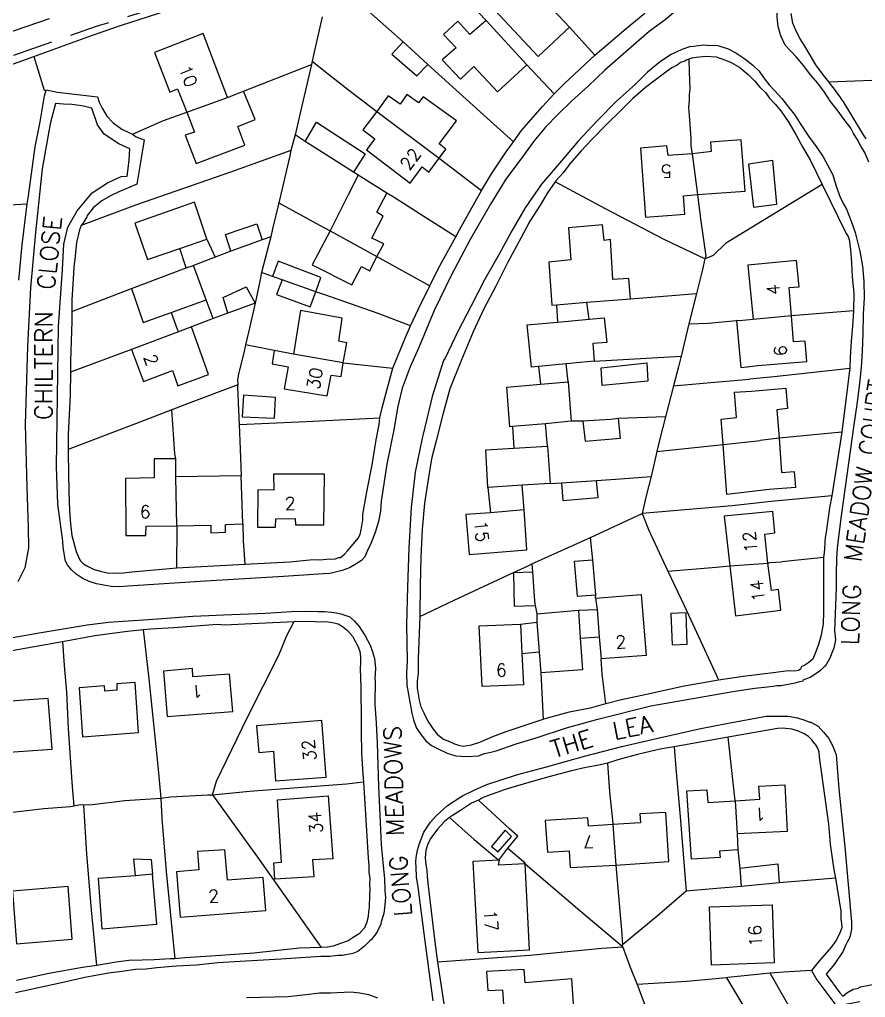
# Model space of a CAD drawing. Extents: x 441020 to 630336, y 432046 to 448236.
# Drawn here: x 628857 to 628990.7, y 447668.2 to 447822.7 of the extents above; entities that cross this region are included whole.
import ezdxf
from ezdxf.enums import TextEntityAlignment as Align

# ---------------------------------------------------------------- set-up
doc = ezdxf.new("R2010")
doc.units = 0
doc.linetypes.add('HIDDEN', pattern=[9.525, 6.35, -3.175])
for name, color, linetype in [('BUILDOUT', 8, 'CONTINUOUS'), ('BUILDTXT', 8, 'CONTINUOUS'), ('GENLINE', 8, 'CONTINUOUS'), ('GENPECK', 8, 'HIDDEN'), ('ROAD', 7, 'CONTINUOUS'), ('ROADTXT', 7, 'CONTINUOUS')]:
    doc.layers.add(name, color=color, linetype=linetype)
doc.styles.get("Standard").update_dxf_attribs({"font": 'simplex'})

msp = doc.modelspace()

# ---------------------------------------------------------------- linework, layer by layer
at = {"layer": 'BUILDOUT', "flags": 128}
for points in [[(628943.94, 447821.56), (628938.97, 447816.92), (628929.81, 447826.77), (628934.78, 447831.41), (628936.67, 447829.31), (628937.55, 447828.35), (628940.43, 447825.3), (628943.94, 447821.56)], [(628930.76, 447822.57), (628928.2, 447820.39), (628926.3, 447822.49), (628924.04, 447820.36), (628926.04, 447818.28), (628923.84, 447816.37), (628926.71, 447813.32), (628928.8, 447815.32), (628932.56, 447811.31), (628937.18, 447815.59)], [(628930.76, 447822.57), (628937.18, 447815.59)], [(628889.85, 447810.44), (628886.03, 447820.52), (628878.33, 447817.53), (628880.77, 447811.26), (628881.99, 447811.78), (628883.43, 447808.08), (628884.63, 447804.94), (628883.19, 447804.48), (628884.9, 447800.01), (628892.61, 447802.9), (628891.48, 447805.85), (628894.23, 447806.95), (628892.42, 447811.4)], [(628883.43, 447808.08), (628889.85, 447810.44), (628892.42, 447811.4)], [(628923.34, 447800.84), (628924.41, 447802.25), (628923.35, 447803.08), (628926.06, 447806.71), (628920.81, 447810.55), (628920.06, 447809.6), (628918.21, 447810.9), (628917.15, 447809.39), (628915.3, 447810.69), (628913.5, 447808.23), (628911.28, 447805.3), (628913.15, 447803.91), (628911.84, 447802.15), (628918.77, 447796.88), (628920.65, 447799.45), (628921.71, 447798.62), (628923.34, 447800.84)], [(628967.18, 447795.32), (628971.7, 447795.61), (628971.07, 447803.73), (628966.26, 447803.38), (628966.33, 447801.87), (628966.03, 447801.82)], [(628966.03, 447801.82), (628963.34, 447801.54), (628959.53, 447801.27), (628959.36, 447802.77), (628955.16, 447802.43), (628955.98, 447791.5), (628962.19, 447791.99), (628961.98, 447794.9), (628964.18, 447795.09), (628967.18, 447795.32)], [(628915.08, 447795.31), (628910.52, 447798.16), (628908.94, 447795.03), (628906.09, 447789.35), (628903.28, 447783.98)], [(628913.51, 447785.28), (628914.58, 447787.3), (628912.69, 447788.18), (628914.51, 447791.66), (628913.49, 447792.29), (628915.08, 447795.31)], [(628875.2, 447790.57), (628877.23, 447784.84), (628882.31, 447786.55), (628886.62, 447788.03), (628884.67, 447793.87), (628875.2, 447790.57)], [(628941.18, 447777.6), (628941.89, 447777.63), (628946.68, 447778.07), (628953.6, 447778.59), (628953.34, 447781.79), (628950.82, 447781.65), (628950.41, 447787.97), (628949.42, 447787.8), (628949.18, 447790.3), (628943.78, 447789.84), (628944.18, 447784.74), (628940.68, 447784.42), (628941.18, 447777.6)], [(628903.28, 447783.98), (628909.53, 447780.82), (628911.05, 447783.73), (628912.38, 447783.05), (628913.51, 447785.28)], [(628874.7, 447780.22), (628883.36, 447783.49), (628884.51, 447783.89)], [(628886.49, 447778.46), (628884.51, 447783.89)], [(628972.06, 447767.85), (628973.75, 447768.05), (628981.46, 447768.7), (628981.19, 447771.91), (628979.38, 447771.79), (628979.06, 447775.9), (628978.67, 447780.4), (628980.28, 447780.48), (628979.84, 447784.67), (628972.15, 447783.91)], [(628972.15, 447783.91), (628972.97, 447775.32)], [(628874.7, 447780.22), (628876.56, 447774.87), (628880.95, 447776.46), (628886.49, 447778.46)], [(628897.26, 447770.41), (628896.92, 447768.32), (628899.44, 447767.86), (628898.84, 447764.4), (628905.64, 447763.27), (628906.28, 447766.53), (628907.84, 447766.3), (628908.16, 447768.49), (628908.72, 447771.64), (628907.45, 447771.92), (628908.02, 447775.57), (628901.42, 447776.74), (628900.31, 447769.84), (628897.26, 447770.41)], [(628947.06, 447775.39), (628949.45, 447775.62), (628949.84, 447771.72), (628947.64, 447771.54), (628947.83, 447768.73), (628943.43, 447768.35), (628939.05, 447767.88), (628937.95, 447767.79), (628937.27, 447774.47), (628942.06, 447774.91), (628947.06, 447775.39)], [(628884.2, 447774.19), (628882.1, 447773.41), (628874.69, 447770.57)], [(628874.69, 447770.57), (628876.6, 447765.53), (628881.17, 447767.25), (628882, 447764.86), (628886.86, 447766.64), (628884.2, 447774.19)], [(628970.77, 447775.13), (628970.36, 447775.16), (628971.06, 447767.77), (628972.06, 447767.85)], [(628972.97, 447775.32), (628970.77, 447775.13)], [(628908.16, 447768.49), (628900.31, 447769.84)], [(628944.23, 447759.25), (628940.15, 447758.83), (628934.94, 447758.42), (628934.54, 447758.35), (628934.03, 447764.65), (628939.34, 447765.09), (628943.74, 447765.46), (628944.23, 447759.25)], [(628975.5, 447748.45), (628968.84, 447747.67), (628968.24, 447755.59), (628967.94, 447759.6), (628970.34, 447759.82), (628970.03, 447763.83), (628972.74, 447764.01)], [(628972.74, 447764.01), (628978.15, 447764.46), (628978.41, 447761.26), (628976.72, 447761.06), (628977.11, 447756.56), (628977.46, 447751.14), (628979.47, 447751.29), (628979.71, 447748.79), (628975.5, 447748.45)], [(628940.9, 447749.42), (628936.48, 447749.14), (628931.06, 447748.79), (628930.72, 447754.72), (628935.14, 447755), (628940.46, 447755.33), (628940.9, 447749.42)], [(628881.71, 447753.33), (628878.25, 447753.33), (628878.29, 447750.29), (628873.73, 447750.19), (628873.81, 447741.17), (628876.95, 447741.21), (628877, 447742.65), (628881.87, 447742.7), (628881.7, 447750.49), (628881.71, 447753.33)], [(628897.17, 447750.9), (628897.21, 447748.37), (628894.66, 447748.42), (628894.6, 447742.52), (628897.44, 447742.52), (628897.51, 447743.85), (628900.55, 447743.88), (628900.63, 447742.88), (628905.1, 447742.86), (628905.19, 447750.9), (628897.17, 447750.9)], [(628881.87, 447742.7), (628887.23, 447742.84), (628887.24, 447741.62), (628889.56, 447741.73), (628889.54, 447742.94), (628892.27, 447743.02), (628892.04, 447750.6), (628881.7, 447750.49)], [(628931.46, 447744.8), (628927.55, 447744.51), (628928.06, 447738.2), (628937.18, 447738.91), (628936.77, 447745.23), (628931.46, 447744.8)], [(628974.82, 447741.42), (628976.41, 447741.61), (628976.12, 447745.01), (628968.43, 447744.25), (628969.32, 447736.39), (628970.21, 447728.52), (628977.37, 447729.38), (628976.99, 447732.67), (628975.9, 447732.48), (628975.33, 447736.84), (628974.82, 447741.42)], [(628948.08, 447731.29), (628955.29, 447731.86), (628956.08, 447722.25), (628948.97, 447721.7)], [(628948.08, 447731.29), (628948.3, 447729.5), (628948.65, 447725.2), (628948.97, 447721.7)], [(628938.77, 447728.83), (628945.37, 447729.39)], [(628945.37, 447729.39), (628945.65, 447724.97), (628946.03, 447719.96), (628939.41, 447719.5)], [(628938.77, 447728.83), (628938.8, 447727.51), (628939.13, 447722.8), (628939.41, 447719.5)], [(628936.22, 447727.16), (628936.43, 447722.52), (628936.7, 447717.59), (628930.14, 447717.34), (628929.66, 447726.91), (628936.22, 447727.16)], [(628879.74, 447719.77), (628880.31, 447712.56), (628890.73, 447713.39), (628890.19, 447719.29), (628884.37, 447718.87), (628884.34, 447720.18), (628879.74, 447719.77)], [(628866.4, 447717.1), (628866.96, 447709.38), (628875.78, 447710.03), (628875.29, 447717.97), (628872.38, 447717.75), (628872.36, 447716.74), (628870.45, 447716.6), (628870.41, 447717.41), (628866.4, 447717.1)], [(628852.39, 447714.81), (628853, 447706.8), (628862.13, 447707.4), (628861.52, 447715.42), (628852.39, 447714.81)], [(628894.48, 447711.12), (628894.82, 447706.91), (628897.12, 447707.12), (628897.45, 447702.4), (628905.47, 447703.01), (628904.8, 447711.93), (628894.48, 447711.12)], [(628970.12, 447699.25), (628970.44, 447694.03), (628970.58, 447691.52), (628967.67, 447691.3), (628967.75, 447690.3), (628963.23, 447690.01), (628962.52, 447700.85), (628965.65, 447701), (628965.8, 447698.99), (628970.12, 447699.25), (628974.03, 447699.54), (628973.88, 447701.55), (628978, 447701.77), (628978.39, 447694.43), (628970.44, 447694.03)], [(628905.8, 447700.02), (628906.54, 447690.1), (628903.32, 447689.93), (628903.5, 447687.22), (628897.37, 447686.85), (628897.21, 447689.46), (628898.41, 447689.57), (628897.78, 447699.41), (628905.8, 447700.02)], [(628944.06, 447688.74), (628951.3, 447689.11), (628959.63, 447689.67), (628959.17, 447697.41), (628955.05, 447697.19), (628955.2, 447695.79), (628950.78, 447695.52), (628946.96, 447695.24), (628946.84, 447696.54), (628940.1, 447696.16), (628940.48, 447691.15), (628943.9, 447691.35), (628944.06, 447688.74)], [(628931.59, 447692.01), (628932.65, 447691.18), (628934.77, 447693.59), (628933.77, 447694.63), (628931.59, 447692.01)], [(628882.39, 447680.84), (628895.91, 447681.92), (628895.49, 447687.12), (628889.87, 447686.73), (628889.43, 447691.53), (628885.11, 447691.27), (628885.32, 447688.36), (628881.82, 447688.05), (628882.39, 447680.84)], [(628932.77, 447689.89), (628928.66, 447689.66), (628929.48, 447675.28), (628937.63, 447675.71), (628936.95, 447689.3), (628932.73, 447689.06), (628932.88, 447689.9), (628932.77, 447689.89)], [(628875.33, 447687.4), (628869.42, 447686.96), (628870.01, 447679.04), (628878.72, 447679.78), (628878.03, 447687.68), (628875.33, 447687.4)], [(628855.86, 447684.96), (628856.52, 447676.65), (628865.33, 447677.4), (628864.66, 447685.71), (628855.86, 447684.96)], [(628966.09, 447682.49), (628975.98, 447682.83), (628976.29, 447673.64), (628966.4, 447673.3), (628966.09, 447682.49)], [(628930.83, 447672.27), (628931.06, 447669.26), (628933.38, 447669.37), (628933.71, 447664.05), (628944.75, 447664.79), (628944.34, 447671.11), (628936.93, 447670.51), (628936.76, 447672.61), (628930.83, 447672.27)], [(628968.79, 447671.29), (628972.4, 447665.23), (628966.6, 447661.86), (628969.8, 447656.44), (628978.62, 447661.66), (628976.18, 447665.7), (628978.47, 447667.12), (628975.67, 447672)], [(628975.67, 447672), (628968.98, 447671.33)]]:
    msp.add_lwpolyline(points, dxfattribs=at)
at = {"layer": 'GENLINE', "flags": 128}
for points in [[(628854.29, 447815.09), (628859.25, 447816.89), (628868.51, 447820.26), (628873.09, 447821.88), (628878.86, 447823.72), (628895.26, 447829.17), (628905.19, 447832.76), (628916.41, 447837.6), (628926.61, 447841.95), (628936.59, 447846.97), (628937.1, 447846.35), (628951.93, 447854.36), (628956.31, 447856.56)], [(628916.41, 447837.6), (628930.76, 447822.57)], [(628935.07, 447803.43), (628930.95, 447807.17), (628921.53, 447815.65), (628920.8, 447816.33), (628917.64, 447819.23), (628906.31, 447829.3), (628905.19, 447832.76)], [(628856.9, 447781.53), (628857.43, 447787.11), (628858.2, 447793.64), (628858.38, 447794.9), (628859.45, 447802.6), (628860.27, 447806.6), (628860.96, 447810.69), (628861.2, 447811.65), (628862.99, 447811.25), (628869.32, 447810.55), (628869.57, 447809.68), (628870.04, 447808.75), (628870.78, 447807.46), (628871.78, 447806.41), (628873.17, 447805.44), (628874.39, 447804.85), (628874.84, 447804.62), (628875.42, 447804.22), (628876.72, 447803.74), (628876.22, 447800.81), (628875.53, 447796.72), (628875.15, 447796.55), (628872.7, 447795.51), (628871.39, 447794.87), (628870, 447794.11), (628868.66, 447793.06), (628867.67, 447791.77), (628867.61, 447791.56), (628866.98, 447790.53), (628866.74, 447790.18), (628866.45, 447789.52), (628865.99, 447787.51), (628865.77, 447785.34), (628865.57, 447783.58), (628865.49, 447781.74), (628865.26, 447778.45), (628865.28, 447776.62), (628865.25, 447775.09), (628865.05, 447768.76), (628865.06, 447767.03), (628864.98, 447763.46), (628864.68, 447757.12), (628864.69, 447754.78), (628864.7, 447754.17), (628864.76, 447748.09), (628864.89, 447745.07), (628865.05, 447743.06), (628865.28, 447741.17), (628865.93, 447738.65), (628866.27, 447737.9), (628866.59, 447737.24), (628867.09, 447736.72), (628867.76, 447736.33), (628868.77, 447735.8), (628869.94, 447735.5), (628870.9, 447735.27), (628872.02, 447735.26), (628873.43, 447735.31), (628874.73, 447735.44), (628880.72, 447735.99), (628881.82, 447736.09), (628891.68, 447736.62), (628892.59, 447736.68), (628899.73, 447737.03), (628903.43, 447737.38), (628904.45, 447737.36), (628905.55, 447737.46), (628906.96, 447737.5), (628907.44, 447737.69), (628907.73, 447737.74), (628908.35, 447738.26), (628908.87, 447738.76), (628910.04, 447740.18), (628910.54, 447740.78), (628910.85, 447741.34), (628911.02, 447742.08), (628911.25, 447743.65), (628911.29, 447744.57), (628911.94, 447748.34), (628912.76, 447752.34), (628913.37, 447756.31), (628913.86, 447758.74), (628913.98, 447759.77), (628914.31, 447761.35), (628915.16, 447764.55), (628916.03, 447767.65), (628917.94, 447772.36), (628918.81, 447774.34), (628920.06, 447777), (628921.85, 447780.67), (628923.2, 447783.35), (628925.96, 447788.41), (628926.57, 447789.53), (628929.04, 447793.93), (628930.04, 447795.73), (628931.61, 447798.35), (628933.94, 447801.81), (628935.07, 447803.43), (628936.38, 447805.19), (628939.67, 447809.02), (628941.55, 447810.98), (628943.1, 447812.57), (628947.98, 447817.1), (628952.92, 447821.33), (628955.84, 447823.77)], [(628990.85, 447803.89), (628990.43, 447804.52), (628988.42, 447807.82), (628987.4, 447809.57), (628986.32, 447811.11), (628984.98, 447812.9), (628984.09, 447813.96), (628982.88, 447815.58), (628982, 447817.14), (628981.14, 447818.52), (628980.42, 447819.71), (628979.8, 447820.92), (628979.28, 447822.15), (628979, 447823.72)], [(628847.09, 447817.88), (628861.74, 447822.91)], [(628904.86, 447823.15), (628903.43, 447816.91), (628903.26, 447816.17), (628903.15, 447815.64), (628901.81, 447810.02), (628900.55, 447804.51), (628899.87, 447802.06), (628899.71, 447801.22), (628897.98, 447793.8), (628896.99, 447789.66), (628896.71, 447788.39), (628895.27, 447782.76), (628895.01, 447781.39), (628894.24, 447777.89), (628893.25, 447773.56), (628892.73, 447771.34), (628892.45, 447770.07), (628891.67, 447766.98), (628891.47, 447765.83), (628891.51, 447765.03), (628891.47, 447764.71), (628891.62, 447760.98), (628891.71, 447758.76), (628891.9, 447754.84), (628892.04, 447750.6)], [(628943.94, 447821.56), (628947.98, 447817.1)], [(628917.64, 447819.23), (628915.85, 447817.29), (628919.82, 447813.83), (628921.53, 447815.65)], [(628859.25, 447816.89), (628860.9, 447811.59), (628861.2, 447811.65)], [(628903.26, 447816.17), (628905.86, 447814.09), (628909.27, 447811.45), (628913.5, 447808.23), (628923.34, 447800.84), (628930.04, 447795.73)], [(628963.39, 447816.69), (628962.82, 447816.48), (628962.44, 447816.31), (628962.16, 447816.16), (628961.49, 447815.94), (628960.95, 447815.54), (628960.12, 447815.09), (628959.4, 447814.56), (628957.69, 447813.34), (628955.99, 447812.02), (628953.97, 447810.24), (628952.07, 447808.38), (628949.82, 447806.15), (628947.5, 447803.81), (628945.79, 447801.98), (628944.02, 447799.94), (628942.95, 447798.53), (628941.84, 447797.32), (628941.68, 447797.09), (628940.47, 447795.35), (628939.29, 447793.41), (628937.7, 447790.9), (628936.25, 447788.2), (628934.19, 447784.38), (628932.32, 447780.6), (628930.42, 447777.01), (628928.73, 447773.36), (628926.87, 447768.97), (628925.04, 447764.38), (628923.94, 447760.32), (628922.84, 447756.17), (628922.14, 447753.3), (628921.64, 447750.37), (628921.04, 447746.3), (628920.66, 447742.17), (628920.42, 447737.76), (628920.31, 447733.27), (628920.29, 447728.8), (628920.26, 447728.39), (628920.02, 447721.74), (628920.03, 447719.41), (628919.84, 447718.16), (628919.84, 447717.04), (628920.17, 447715.17), (628920.46, 447714.1), (628920.93, 447713.17), (628921.57, 447711.86), (628922.4, 447710.59), (628923.05, 447709.79), (628923.88, 447709.12), (628924.12, 447708.96), (628924.99, 447708.61), (628925.77, 447708.24), (628926.41, 447708.05), (628927.15, 447707.88), (628928.43, 447708.1), (628929.78, 447708.54), (628931.85, 447709.42), (628933.95, 447710.2), (628939.8, 447712.15), (628940.47, 447712.37), (628943.96, 447713.3), (628947.49, 447714.03), (628949.72, 447714.62), (628952.15, 447715.26), (628956.84, 447716.29), (628961.82, 447717.38), (628967.53, 447718.4), (628971.39, 447718.98), (628976.17, 447719.52), (628978.55, 447719.84), (628979.57, 447719.82), (628980.16, 447719.93), (628980.52, 447720.19)], [(628962.82, 447816.48), (628962.87, 447814.46), (628962.95, 447811.73), (628962.89, 447810.91), (628962.85, 447809.99), (628962.75, 447808.85), (628962.88, 447807.56), (628963.11, 447803.94), (628963.13, 447802.72), (628963.34, 447801.54), (628964.18, 447795.09), (628964.66, 447791.22), (628965.5, 447785.37), (628965.37, 447784.94), (628964.96, 447783.24), (628964.01, 447779.42), (628962.83, 447774.64), (628961.6, 447769.55), (628961.19, 447767.85), (628960.4, 447764.87), (628959.14, 447759.97), (628958.18, 447756.24), (628957.78, 447754.45), (628956.85, 447750.52), (628956.02, 447747.23), (628955.45, 447744.69), (628956.42, 447742.12), (628959.51, 447735.56), (628962.12, 447730.03), (628967.53, 447718.4)], [(628963.39, 447816.69), (628963.98, 447816.79), (628965.48, 447816.95), (628967.12, 447816.84), (628968.64, 447816.3), (628969.51, 447815.94), (628970.87, 447815.17), (628972.18, 447814.08), (628973.18, 447813.04), (628974.06, 447812.08), (628974.92, 447811.22), (628975.59, 447810.32), (628976.47, 447809.36), (628977.37, 447808.3), (628978.61, 447806.49), (628979.78, 447804.46), (628980.84, 447802.52), (628981.99, 447800.59), (628983.91, 447796.66), (628987.72, 447788.91), (628988, 447788.45), (628988.23, 447787.78), (628988.25, 447787.07), (628988.37, 447786.39), (628988.54, 447784.28), (628988.63, 447782.06), (628988.89, 447779.47), (628988.87, 447776.72), (628988.7, 447774.26), (628988.51, 447771.89), (628988.35, 447769.32), (628988.26, 447767.58), (628988.18, 447766.85), (628987, 447757.5), (628985.43, 447747.47), (628985.05, 447745.58), (628984.79, 447743.6), (628984.52, 447741.72), (628984.36, 447740.88), (628984.31, 447740.06), (628984.28, 447739.04), (628984.15, 447738.1), (628984.12, 447737.69), (628984.11, 447737.18), (628984.1, 447736.06), (628984.09, 447730.98), (628984.13, 447729.06), (628984.05, 447727.22), (628983.75, 447725.44), (628983.31, 447723.94), (628982.97, 447722.97), (628982.4, 447721.64), (628981.78, 447721.13), (628981.14, 447720.71), (628980.58, 447720.41), (628980.52, 447720.19)], [(628892.42, 447811.4), (628903.15, 447815.64)], [(628937.18, 447815.59), (628941.55, 447810.98)], [(628984.98, 447812.9), (628995.88, 447813.31)], [(628874.84, 447804.62), (628879.73, 447806.81), (628883.43, 447808.08)], [(628902.16, 447803.48), (628903.95, 447806.54), (628911.65, 447801.51), (628909.82, 447798.64)], [(628910.52, 447798.16), (628909.82, 447798.64), (628907.65, 447799.99), (628902.16, 447803.48), (628900.55, 447804.51)], [(628899.87, 447802.06), (628890.52, 447798.67), (628875.3, 447793.43), (628866.74, 447790.18)], [(628976.74, 447793.56), (628976.12, 447800.46), (628972.27, 447799.88), (628973.06, 447793.11), (628976.74, 447793.56)], [(628965.37, 447784.94), (628958.94, 447787.97), (628949.65, 447792.82), (628941.68, 447797.09)], [(628983.91, 447796.66), (628968.6, 447787.34)], [(628925.96, 447788.41), (628920.35, 447791.98), (628916.22, 447794.6), (628915.08, 447795.31)], [(628821.58, 447791.1), (628828.79, 447791.67), (628837.42, 447792.29), (628841.33, 447792.58), (628848.14, 447793.08), (628849.56, 447793.13), (628858.2, 447793.64)], [(628897.98, 447793.8), (628904.4, 447790.27), (628906.09, 447789.35), (628913.51, 447785.28), (628921.85, 447780.67)], [(628890.4, 447786.16), (628889.54, 447788.75), (628894.52, 447790.44), (628895.37, 447787.95)], [(628896.71, 447788.39), (628895.37, 447787.95), (628890.4, 447786.16), (628887.93, 447785.21), (628884.51, 447783.89)], [(628965.37, 447784.94), (628966.7, 447785.48), (628968.6, 447787.34)], [(628898.52, 447781.61), (628897.61, 447779.31), (628902.94, 447777.31), (628903.84, 447779.71), (628904.65, 447781.98), (628897.9, 447784.54), (628897.01, 447782.15)], [(628918.81, 447774.34), (628913.69, 447776.28), (628905.24, 447779.24), (628903.84, 447779.71), (628898.52, 447781.61), (628897.01, 447782.15), (628895.27, 447782.76)], [(628865.28, 447776.62), (628874.7, 447780.22)], [(628889.91, 447776.32), (628889.17, 447778.83), (628892.83, 447780.49), (628894.24, 447777.89)], [(628953.6, 447778.59), (628964.01, 447779.42)], [(628894.24, 447777.89), (628889.91, 447776.32), (628887.62, 447775.51), (628884.2, 447774.19)], [(628887.62, 447775.51), (628886.49, 447778.46)], [(628988.87, 447776.72), (628979.06, 447775.9), (628972.97, 447775.32)], [(628962.83, 447774.64), (628965.85, 447774.77), (628970.36, 447775.16)], [(628897.26, 447770.41), (628892.73, 447771.34)], [(628874.69, 447770.57), (628865.06, 447767.03)], [(628947.83, 447768.73), (628961.6, 447769.55)], [(628908.16, 447768.49), (628916.03, 447767.65)], [(628948.93, 447767.7), (628956.2, 447768.49), (628956.32, 447765.56), (628949.12, 447764.89), (628948.93, 447767.7)], [(628988.26, 447767.58), (628976.3, 447766.27), (628972.41, 447765.88)], [(628891.51, 447765.03), (628884.1, 447762.19), (628881.05, 447761.04), (628876.01, 447759.13), (628864.69, 447754.78)], [(628960.4, 447764.87), (628965.1, 447765.29), (628972.41, 447765.88)], [(628892.42, 447763.36), (628892.21, 447759.97), (628897.32, 447759.76), (628897.45, 447763.03), (628892.42, 447763.36)], [(628881.71, 447753.33), (628881.57, 447754.12), (628881.05, 447761.04)], [(628891.71, 447758.76), (628902.29, 447759.22), (628913.98, 447759.77)], [(628959.14, 447759.97), (628951.68, 447759.66), (628950.48, 447759.55), (628946.06, 447759.27), (628944.23, 447759.25)], [(628946.06, 447759.27), (628946.42, 447756.09), (628952.02, 447756.57), (628951.68, 447759.66)], [(628987, 447757.5), (628977.11, 447756.56), (628974.12, 447756.23)], [(628957.78, 447754.45), (628968.24, 447755.59), (628974.12, 447756.23)], [(628940.9, 447749.42), (628942.71, 447749.54), (628948.23, 447749.91), (628951.94, 447750.16), (628956.85, 447750.52)], [(628942.71, 447749.54), (628942.9, 447746.73), (628948.5, 447747.21), (628948.23, 447749.91)], [(628975.84, 447746.58), (628969.66, 447745.89), (628955.45, 447744.69)], [(628985.43, 447747.47), (628975.84, 447746.58)], [(628920.26, 447728.39), (628925.69, 447730.98), (628935.07, 447735.32), (628937.42, 447736.41), (628937.98, 447736.71), (628947.29, 447740.9), (628955.45, 447744.69)], [(628881.87, 447742.7), (628881.82, 447736.09)], [(628892.27, 447743.02), (628892.33, 447740.39), (628892.59, 447736.68)], [(628948.08, 447731.29), (628948.09, 447731.8), (628947.62, 447737.31), (628947.29, 447740.9)], [(628947.62, 447737.31), (628944.71, 447737.1), (628945.18, 447731.59), (628948.09, 447731.8)], [(628959.51, 447735.56), (628967.12, 447736.2), (628969.32, 447736.39), (628975.33, 447736.84), (628975.63, 447736.9), (628977.53, 447737.03)], [(628984.12, 447737.69), (628977.53, 447737.03)], [(628938.11, 447735.41), (628935.08, 447735.28), (628935.2, 447730.02), (628938.54, 447730.11)], [(628937.98, 447736.71), (628938.11, 447735.41), (628938.42, 447730.8), (628938.54, 447730.11), (628938.77, 447728.83)], [(628945.37, 447729.39), (628948.3, 447729.5)], [(628853.34, 447722.6), (628863.78, 447724.45), (628868.9, 447725.36), (628874.05, 447726.08), (628876.55, 447726.32), (628877.75, 447726.43), (628881.36, 447726.66), (628888.28, 447727.18), (628889.32, 447727.06), (628894.85, 447727.33), (628900.39, 447727.6), (628900.69, 447727.65), (628903.75, 447727.59), (628904.67, 447727.55), (628905.47, 447727.59), (628906.72, 447727.41), (628907.37, 447727.22), (628908.04, 447726.83), (628908.87, 447726.16), (628909.64, 447725.28), (628910.54, 447723.62), (628910.78, 447722.85), (628910.92, 447722.06), (628910.9, 447721.04), (628910.86, 447720.12), (628910.96, 447717.29), (628910.98, 447715.47), (628911.01, 447713.54), (628911.02, 447710.09), (628911.08, 447706.85), (628911.28, 447703.43), (628911.4, 447702.24), (628911.7, 447697.11), (628912.11, 447690.18), (628912.21, 447689.07), (628912.2, 447687.96), (628912.38, 447686.97), (628912.34, 447686.05), (628912.38, 447685.25), (628912.32, 447684.42), (628912.28, 447682.38), (628912.19, 447681.76), (628912.11, 447681.03), (628911.88, 447680.08), (628911.52, 447679.2), (628910.68, 447678.24), (628909.76, 447677.67), (628908.95, 447677.12), (628907.9, 447676.73), (628906.56, 447676.29), (628905.67, 447676.13), (628904.67, 447676.06), (628901.23, 447675.95), (628894.06, 447675.19), (628887.24, 447674.69), (628883.11, 447674.46), (628881.52, 447674.28), (628880.81, 447674.26), (628878.3, 447674.12), (628876.38, 447674.08), (628874.26, 447674.01), (628872.27, 447673.76), (628869.22, 447673.22), (628866.94, 447672.91), (628861.62, 447671.97), (628859.47, 447671.49), (628856.53, 447670.86)], [(628959.99, 447728.84), (628960.16, 447723.89), (628962.58, 447724.02), (628962.41, 447728.96), (628959.99, 447728.84)], [(628876.55, 447726.32), (628877.42, 447718.55), (628878.85, 447704.79), (628879.35, 447699.69)], [(628887.48, 447700.22), (628888.11, 447702.37), (628893.02, 447712.48), (628897.98, 447722.3), (628899.26, 447725.37), (628900.39, 447727.6)], [(628936.22, 447727.16), (628938.8, 447727.51)], [(628863.78, 447724.45), (628864.05, 447720.64), (628864.39, 447716.44), (628864.7, 447710.7), (628865.32, 447701.47), (628865.55, 447698.46)], [(628936.43, 447722.52), (628939.13, 447722.8)], [(628949.72, 447714.62), (628949.09, 447719.29), (628948.97, 447721.7)], [(628939.41, 447719.5), (628939.8, 447712.15)], [(628982.62, 447708.38), (628982.33, 447708.84), (628981.72, 447709.44), (628981.04, 447709.83), (628980.15, 447710.28), (628979.08, 447710.59), (628977.63, 447710.74), (628976.82, 447710.7), (628969.04, 447709.32), (628960.48, 447707.8), (628958.31, 447707.42), (628954.7, 447706.57), (628951.61, 447705.72), (628949.97, 447705.22), (628948.61, 447704.88), (628946.54, 447704.51), (628944.29, 447704.01), (628940.7, 447703.07), (628937.13, 447702.03), (628933.75, 447701.02), (628930.41, 447699.82), (628929.58, 447699.37), (628928.45, 447698.86), (628926.72, 447697.74), (628925.44, 447696.91), (628924.98, 447696.62), (628924.19, 447695.97), (628923.08, 447694.76), (628922.01, 447693.35), (628921.56, 447692.46), (628921.24, 447691.39), (628921.14, 447690.25), (628921.23, 447689.15), (628921.39, 447688.27), (628921.45, 447687.36), (628921.54, 447686.26), (628922.61, 447677.41), (628923.06, 447673.73), (628923.18, 447673.05), (628924.45, 447664.74)], [(628970.12, 447699.25), (628969.04, 447709.32)], [(628960.48, 447707.8), (628960.78, 447704.4), (628961.43, 447696.7), (628962.4, 447684.98)], [(628982.62, 447708.38), (628982.87, 447708.12), (628983.17, 447707.56), (628983.37, 447706.99), (628983.41, 447706.18), (628984.89, 447695.58)], [(628949.97, 447705.22), (628950.26, 447700.7), (628950.75, 447696.22), (628950.78, 447695.52)], [(628879.35, 447699.69), (628880.84, 447699.86), (628886.77, 447700.2), (628887.48, 447700.22), (628893.37, 447700.76), (628908.7, 447701.96), (628911.4, 447702.24)], [(628887.48, 447700.22), (628894.89, 447689.96), (628904.67, 447676.06)], [(628819.41, 447689.46), (628819.9, 447689.55), (628820.3, 447689.62), (628825.01, 447690.56), (628829.21, 447691.5), (628830.76, 447691.88), (628834.17, 447692.69), (628838.65, 447693.79), (628841.69, 447694.43), (628845.77, 447695.46), (628850.44, 447696.59), (628851.33, 447696.75), (628852.21, 447696.91), (628852.89, 447697.13), (628854.17, 447697.36), (628855.48, 447697.39), (628860.85, 447698.04), (628865.06, 447698.38), (628865.55, 447698.46), (628866.63, 447698.66), (628867.14, 447698.64), (628868.55, 447698.69), (628873.63, 447699.29), (628879.35, 447699.69)], [(628869.22, 447673.22), (628868.37, 447682), (628867.62, 447690.81), (628867.14, 447698.64)], [(628879.35, 447699.69), (628879.51, 447696.47), (628880.19, 447688.06), (628881.52, 447674.28)], [(628924.98, 447696.62), (628928.85, 447693.15), (628932.77, 447689.89), (628934.18, 447691.76), (628935.77, 447693.66), (628934.44, 447694.85), (628929.58, 447699.37)], [(628950.78, 447695.52), (628951.3, 447689.11)], [(628984.89, 447695.58), (628985.15, 447692.38), (628985.77, 447688.32), (628986, 447687.04), (628986.83, 447681.81), (628986.83, 447681.2), (628986.86, 447680.49), (628986.96, 447679.9), (628986.99, 447679.19), (628986.57, 447678.1), (628986.04, 447677.1), (628985.39, 447676.17), (628983.28, 447673.76), (628982.19, 447672.45), (628983.06, 447670.98), (628985.73, 447667.39), (628986.28, 447666.58), (628987.23, 447666.95), (628987.9, 447667.17), (628989.87, 447667.52)], [(628934.18, 447691.76), (628936.68, 447689.66), (628936.95, 447689.3), (628945.58, 447681.9), (628952.2, 447676.32)], [(628970.58, 447691.52), (628970.89, 447688.62), (628971.1, 447685.72)], [(628875.33, 447687.4), (628875.06, 447690.1), (628877.82, 447689.98), (628878.03, 447687.68)], [(628951.3, 447689.11), (628952.22, 447678.2), (628952.32, 447676.49)], [(628970.89, 447688.62), (628976.87, 447689.28), (628977.1, 447686.27)], [(628986, 447687.04), (628981.6, 447686.67), (628977.1, 447686.27), (628971.1, 447685.72), (628966.6, 447685.32), (628962.4, 447684.98), (628957.82, 447681.02), (628952.32, 447676.49), (628952.2, 447676.32)], [(628952.39, 447676.1), (628949.08, 447675.92), (628937.69, 447674.81), (628923.06, 447673.73)], [(628952.2, 447676.32), (628952.39, 447676.1), (628953.56, 447672.95), (628954.66, 447670.2), (628957.15, 447663.64), (628957.33, 447663.16), (628960.82, 447653.83), (628962.37, 447649.64)], [(628982.19, 447672.45), (628977.77, 447672.17), (628975.67, 447672)], [(628968.98, 447671.33), (628968.79, 447671.29), (628962.5, 447670.68), (628954.66, 447670.2)]]:
    msp.add_lwpolyline(points, dxfattribs=at)
at = {"layer": 'GENPECK', "flags": 128}
for points in [[(628526.99, 447672.99), (628532.63, 447677.25), (628533.89, 447678.18), (628549.86, 447689.45), (628561.08, 447697.23), (628573.63, 447705.45), (628583.01, 447711.58), (628594.13, 447718.73), (628608.02, 447726.89), (628622.19, 447734.58), (628634.98, 447740.92), (628642.83, 447744.75), (628650.6, 447748.46), (628659.73, 447752.52), (628671.93, 447757.63), (628679.13, 447760.53), (628683.81, 447762.18), (628689.4, 447763.88), (628694.94, 447765.27), (628699.35, 447766.77), (628704.38, 447768.17), (628710.45, 447770.06), (628726.37, 447775.32), (628752.4, 447784.31), (628790.62, 447797.29), (628794.87, 447798.55), (628798.47, 447799.39), (628814.03, 447803.88), (628827.08, 447807.62), (628839.04, 447811.17), (628855.59, 447816.95), (628869.16, 447821.69), (628872.92, 447822.87), (628882.83, 447825.95), (628892.12, 447829.12), (628897.95, 447831.17), (628904.36, 447833.42), (628917.98, 447839.09), (628928.12, 447843.74), (628936.33, 447847.83), (628947.82, 447854.04), (628955.98, 447858.43)], [(628886.62, 447788.03), (628887.93, 447785.21)], [(628883.36, 447783.49), (628882.31, 447786.55)], [(628941.89, 447777.63), (628942.06, 447774.91)], [(628947.06, 447775.39), (628946.68, 447778.07)], [(628880.95, 447776.46), (628881.93, 447773.79), (628882.1, 447773.41)], [(628939.05, 447767.88), (628939.34, 447765.09)], [(628943.74, 447765.46), (628943.43, 447768.35)], [(628940.46, 447755.33), (628940.15, 447758.83)], [(628934.94, 447758.42), (628935.14, 447755)], [(628931.06, 447748.79), (628931.46, 447744.8)], [(628936.77, 447745.23), (628936.48, 447749.14)], [(628945.65, 447724.97), (628948.65, 447725.2)]]:
    msp.add_lwpolyline(points, dxfattribs=at)
at = {"layer": 'ROAD', "flags": 128}
for points in [[(628978.07, 447818.68), (628977.39, 447820.19), (628976.94, 447821.63), (628976.77, 447823.12), (628976.79, 447824.75), (628976.75, 447824.95), (628977.28, 447826.56), (628978, 447828.22), (628978.97, 447829.61), (628980.62, 447831.22), (628982.57, 447832.79), (628984.66, 447834.17), (628986.87, 447835.48), (628989.65, 447836.99), (628992.44, 447838.4)], [(628961.37, 447824.65), (628959.07, 447822.72), (628956.56, 447820.85), (628949.52, 447814.73), (628946.91, 447812.24), (628944.29, 447809.84), (628942.13, 447807.73), (628940.14, 447805.75), (628938.31, 447803.5), (628936.67, 447801.28), (628933.88, 447797.53), (628931.44, 447793.55), (628928.26, 447788), (628925.22, 447782.28), (628922.55, 447776.73), (628920.12, 447770.92), (628918.74, 447767.83), (628917.51, 447764.46), (628916.74, 447761.38), (628916.2, 447758.14), (628915.07, 447752.45), (628914.18, 447746.61), (628914.05, 447745.06), (628913.74, 447743.38), (628913.23, 447741.66), (628912.53, 447739.91), (628912.01, 447738.81), (628911.58, 447737.81), (628911.08, 447737.22), (628910.06, 447736.63), (628909.15, 447736.06), (628908, 447735.66), (628906.94, 447735.37), (628906.05, 447735.21), (628905.05, 447735.13), (628898.72, 447734.72)], [(628963.08, 447818.46), (628961.73, 447818.02), (628960.05, 447817.21), (628958.32, 447816.09), (628956.28, 447814.41), (628954.38, 447812.55), (628951.31, 447809.77), (628948.39, 447806.81), (628945.31, 447803.52), (628942.37, 447800.06), (628939.52, 447796.7), (628936.92, 447792.99), (628934.83, 447789.37), (628932.84, 447785.67), (628930.52, 447781.6), (628928.41, 447777.47), (628926.28, 447773.43), (628924.29, 447769.22), (628924.04, 447768.87), (628922.21, 447763.16), (628920.83, 447757.23), (628920.64, 447756.59), (628919.56, 447751.22), (628918.93, 447745.62), (628918.53, 447739.25), (628918.32, 447733.02), (628918.15, 447727.1), (628918.26, 447721.33), (628918.18, 447719.49), (628918.22, 447717.56), (628919.01, 447713.13), (628919.3, 447712.07), (628919.72, 447710.82), (628920.42, 447709.73), (628921.21, 447708.75), (628922.15, 447708), (628923.16, 447707.47), (628924.6, 447706.81), (628926, 447706.35), (628926.82, 447706.29), (628927.74, 447706.25), (628929.55, 447706.37), (628930.5, 447706.74), (628931.49, 447706.92), (628932.35, 447707.17), (628935.52, 447708.24), (628938.7, 447709.21), (628943.5, 447710.78), (628948.43, 447712.16), (628956.79, 447714.26), (628969.79, 447716.56), (628973.25, 447717.08), (628974.75, 447717.24), (628976.14, 447717.39), (628976.73, 447717.49), (628977.34, 447717.5), (628979.61, 447717.9), (628980.38, 447718.14), (628980.87, 447718.22)], [(628963.08, 447818.46), (628963.57, 447818.55), (628965.16, 447818.73), (628965.67, 447818.72), (628967.41, 447818.62), (628969.03, 447818.09), (628970.25, 447817.5), (628971.65, 447816.53), (628972.94, 447815.54), (628973.92, 447814.59), (628974.6, 447813.6), (628975.52, 447812.44), (628976.4, 447811.48), (628977.53, 447810.26), (628978.58, 447808.92), (628979.5, 447807.76), (628980.33, 447806.49), (628981.74, 447804.3), (628982.94, 447802.69), (628984.04, 447801.05), (628984.8, 447799.66), (628985.57, 447798.18), (628986.06, 447796.54), (628986.65, 447794.92), (628987.16, 447793.79), (628987.75, 447792.77), (628988.49, 447790.87), (628989.12, 447789.06), (628989.84, 447786.14), (628990.26, 447783.77), (628990.48, 447781.38), (628990.54, 447778.75), (628990.39, 447776.18), (628990.32, 447773.12), (628990.22, 447770.26), (628990.05, 447767.79), (628989.79, 447765.21), (628989.37, 447761.88), (628988.93, 447758.66), (628986.91, 447744.28), (628986.48, 447740.96), (628986.29, 447739.19), (628986.17, 447737.55), (628986.1, 447735.1), (628986.09, 447732.86), (628985.87, 447726.12), (628986.01, 447724.72), (628985.75, 447723.36), (628985.6, 447723.03), (628985.11, 447721.82), (628984.41, 447720.58), (628984.23, 447720.45), (628983.63, 447719.83), (628982.91, 447719.3), (628982, 447718.73), (628980.85, 447718.32), (628980.87, 447718.22)], [(628991.3, 447800.21), (628990.63, 447801.72), (628990.04, 447802.73), (628989.44, 447803.84), (628988.87, 447804.75), (628988.42, 447805.59), (628987.37, 447806.93), (628986.28, 447808.46), (628985.23, 447809.8), (628984.26, 447811.25), (628983.19, 447812.69), (628982.05, 447814), (628980.98, 447815.44), (628979.81, 447816.86), (628978.07, 447818.68)], [(628898.72, 447734.72), (628886.37, 447733.95), (628874.11, 447733.19), (628872.81, 447733.07), (628871.48, 447733.13), (628869.17, 447733.54), (628867.99, 447733.94), (628866.88, 447734.45), (628865.95, 447735.1), (628865.22, 447735.78), (628864.97, 447736.04), (628864.57, 447736.58), (628864.27, 447737.14), (628863.88, 447739.3), (628863.81, 447740.3), (628863.07, 447746.17), (628862.83, 447752.11), (628863.17, 447774.21), (628863.8, 447783.26), (628864, 447787.26), (628864.65, 447789.91), (628866.12, 447792.51), (628868.46, 447795.36), (628870.92, 447796.92), (628873.08, 447797.91), (628873.99, 447797.97), (628874.17, 447799.22), (628874.34, 447800.57), (628874.38, 447801.49), (628874.43, 447802.32), (628872.67, 447803.12), (628870.36, 447804.64), (628869.3, 447806.08), (628868.41, 447808.76), (628866.83, 447809.09), (628865.27, 447809.32), (628863.93, 447809.39), (628862.7, 447809.47), (628861.85, 447806.28), (628860.57, 447799.14), (628859.51, 447789.1), (628858.73, 447780.33), (628858.24, 447771.1), (628857.89, 447758.75), (628858.13, 447748.84), (628858.36, 447742.38), (628858.41, 447739.24), (628857.85, 447736.1), (628856.72, 447733.87)], [(628889.23, 447728.67), (628895.89, 447728.94), (628900.01, 447729.16), (628902.04, 447729.21), (628904.17, 447729.19), (628905.19, 447729.17), (628906.33, 447729.06), (628907.05, 447728.99), (628907.79, 447728.81), (628908.44, 447728.62), (628909.2, 447728.35), (628909.93, 447727.67), (628910.69, 447726.79), (628911.66, 447725.34), (628912.43, 447723.85), (628912.82, 447722.8), (628913.11, 447721.74), (628913.28, 447720.24), (628913.18, 447718.5), (628913.2, 447718.4), (628913.17, 447714.54), (628913.4, 447711.53), (628913.55, 447708.41), (628913.75, 447701.54), (628913.95, 447697), (628914.16, 447692.37), (628914.46, 447688.97), (628914.71, 447686.98), (628914.75, 447685.06), (628914.84, 447683.96), (628914.74, 447682.82), (628914.57, 447681.47), (628914.13, 447679.97), (628914.15, 447679.87), (628913.49, 447678.43), (628912.58, 447677.26), (628912.4, 447677.12), (628911.54, 447676.26), (628910.46, 447675.46), (628909.71, 447675.12), (628908.03, 447674.83), (628907.33, 447674.8), (628906.03, 447674.67), (628904.62, 447674.63), (628898.29, 447674.21), (628891.85, 447673.88), (628888.33, 447673.66), (628884.95, 447673.27), (628881.73, 447673.1), (628878.72, 447672.87), (628877.03, 447672.67), (628875.32, 447672.57), (628873.14, 447672.29), (628871.06, 447672.02), (628867.31, 447671.35), (628863.61, 447670.49), (628856.37, 447668.9)], [(628848.87, 447723.74), (628852.3, 447724.45), (628860.08, 447725.83), (628864.53, 447726.52), (628867.68, 447727.08), (628871.06, 447727.47), (628874.17, 447727.72), (628877.39, 447727.89), (628880.89, 447728.2), (628884.4, 447728.42), (628886.92, 447728.56), (628889.23, 447728.67)], [(628922.41, 447667.63), (628921.15, 447677.05), (628920.04, 447685.59), (628919.74, 447687.26), (628919.68, 447688.78), (628919.63, 447689.58), (628919.71, 447690.3), (628919.91, 447691.46), (628920.23, 447692.53), (628920.93, 447694.28), (628921.97, 447695.89), (628922.81, 447696.85), (628924.65, 447698.49), (628926.74, 447699.88), (628927.02, 447700.03), (628928.98, 447700.99), (628930.87, 447701.83), (628935.57, 447703.38), (628940.32, 447704.63), (628946.32, 447706.3), (628952.24, 447707.86), (628958.39, 447709.26), (628964.44, 447710.64), (628968.76, 447711.5), (628975.06, 447712.62), (628976.98, 447712.66), (628978.51, 447712.63), (628979.98, 447712.38), (628981.17, 447711.98), (628982.04, 447711.63)], [(628982.04, 447711.63), (628982.02, 447711.73), (628983.26, 447711.03), (628984.15, 447710.07), (628984.93, 447709.09), (628985.53, 447707.98), (628986.07, 447706.66), (628986.09, 447706.56), (628986.54, 447701.15), (628987.46, 447691.97), (628988.56, 447680.08), (628988.55, 447678.96), (628988.33, 447677.91), (628988.12, 447677.36)], [(628988.12, 447677.36), (628987.96, 447677.13), (628987.59, 447676.36), (628987.24, 447675.48), (628985.78, 447673.39), (628984.53, 447671.85), (628986.68, 447668.88), (628987.18, 447668.36), (628987.8, 447668.88), (628988.82, 447669.46), (628989.5, 447669.59)], [(628892.86, 447668.17), (628899.44, 447668.32), (628902.72, 447668.7), (628904.41, 447668.9), (628906.14, 447668.9), (628909.36, 447669.07), (628910.81, 447668.92), (628912.18, 447668.65), (628913.6, 447668.09)], [(628989.5, 447669.59), (628989.96, 447669.87), (628992.42, 447670.31)]]:
    msp.add_lwpolyline(points, dxfattribs=at)

# ---------------------------------------------------------------- texts
at = {"layer": 'BUILDTXT'}
for s, rotation, p in [('10', 292.0664, (628882.72, 447813.43)), ('22', 53.1664, (628919.62, 447800.08)), ('5', 185.8664, (628959.18, 447799.79)), ('4', 94.4664, (628977.19, 447780.13)), ('6', 94.8664, (628978.3, 447770.48)), ('2', 289.7664, (628876.86, 447768.62)), ('30', 80.5664, (628904.67, 447765.84)), ('2', 1.0664, (628899.79, 447745.27)), ('6', 0.6664, (628876.87, 447743.94)), ('15', 276.2664, (628929.06, 447741.73)), ('12', 95.4664, (628973.5, 447740.28)), ('14', 96.2664, (628974.67, 447732.56)), ('2', 3.6664, (628952.13, 447723.38)), ('6', 3.2664, (628933.22, 447718.91)), ('1', 184.9664, (628885.01, 447717.56)), ('32', 96.0664, (628903.78, 447707.38)), ('34', 95.5664, (628904.8, 447695.89)), ('1', 183.4664, (628974.08, 447698.13)), ('7', 183.3664, (628946.91, 447693.81)), ('2', 4.2664, (628887.76, 447683.21)), ('17', 275.0664, (628930.53, 447680.24)), ('16', 92.6664, (628974.31, 447677.96))]:
    msp.add_text(s, height=2, rotation=rotation, dxfattribs=at).set_placement(p, align=Align.CENTER)
at = {"layer": 'ROADTXT'}
for s, rotation, p in [('CLOSE', 84.3664, (628861.12, 447780.05)), ('MEADOW COURT', 82.1664, (628988.69, 447737.08)), ('LEA', 11.5664, (628950.8, 447710.25)), ('MEADOWS', 91.4664, (628916.37, 447693.67))]:
    msp.add_text(s, height=2.75, rotation=rotation, dxfattribs=at).set_placement(p, align=Align.MIDDLE_LEFT)
for s, rotation, p in [('CHILTERN', 89.8664, (628860.81, 447776.64)), ('LONG', 87.9664, (628988.62, 447733.51)), ('THE', 17.0664, (628947.52, 447709.26)), ('LONG', 94.8664, (628916.81, 447690.6))]:
    msp.add_text(s, height=2.75, rotation=rotation, dxfattribs=at).set_placement(p, align=Align.MIDDLE_RIGHT)

doc.saveas('drawing.dxf')
